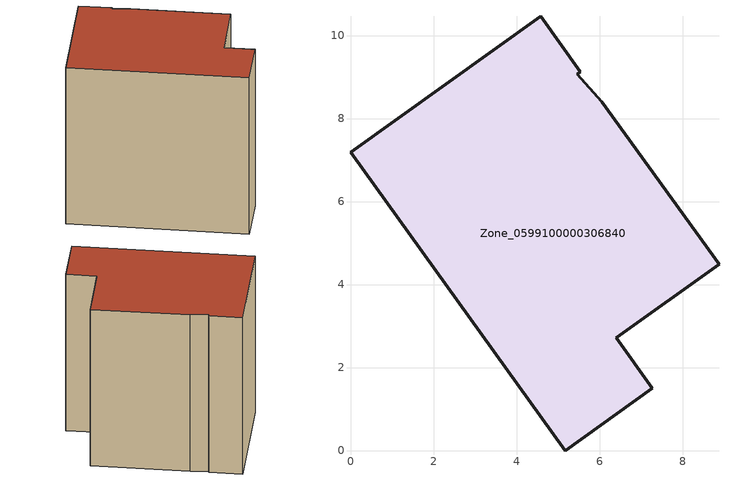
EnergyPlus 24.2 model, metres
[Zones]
Zone_0599100000306840
 floor ground (C_G): 5.54,9.13 5.46,9.07 6.06,8.41 8.88,4.49 6.4,2.72 7.27,1.5 5.17,0 0,7.19 4.58,10.46 z0
 wall outside (C_F): 5.17,0 7.27,1.5 6.4,2.72 8.88,4.49 6.06,8.41 5.46,9.07 5.54,9.13 4.58,10.46 0,7.19 5.17,0 z0:8.85
 roof outside (C_R): 5.54,9.13 4.58,10.46 0,7.19 5.17,0 7.27,1.5 6.4,2.72 8.88,4.49 6.06,8.41 5.46,9.07 z8.85
[BUILDING]
Pand.0599100000306840: North Axis=0; Terrain=City; Loads Convergence Tolerance Value=0.04; Temperature Convergence Tolerance Value=0.4; Solar Distribution=FullExterior; Maximum Number of Warmup Days=25; Minimum Number of Warmup Days=1
[Site:Location]
Rotterdam.The.Hague.AP_ZH_NLD Design_Conditions: Latitude=51.96; Longitude=4.45; Time Zone=1; Elevation=-4.5
[SITE:GROUNDTEMPERATURE:BUILDINGSURFACE]
18, 18, 18, 18, 18, 18, 18, 18, 18, 18, 18, 18
[MATERIAL] Thermal Absorptance=0.9; Solar Absorptance=0.7; Visible Absorptance=0.7
Name | Roughness | Thickness | Conductivity | Density | Specific Heat
G.TI.1975-1991 | MediumSmooth | 0.15 | 0.288461 | 540 | 1210
F.TI.1975-1991 | Rough | 0.3 | 0.230769 | 1920 | 840
R.TI.1975-1991 | MediumRough | 0.2 | 0.153846 | 1500 | 1000
[CONSTRUCTION]
C_G: G.TI.1975-1991
C_F: F.TI.1975-1991
C_R: R.TI.1975-1991
[ZONE]
Zone_0599100000306840: Type=1; Multiplier=1; Ceiling Height=Autocalculate; Volume=Autocalculate; Floor Area=autocalculate; Part of Total Floor Area=Yes
[ZONEINFILTRATION:DESIGNFLOWRATE]
Infil_Zone_0599100000306840: Zone or ZoneList or Space or SpaceList=Zone_0599100000306840; Schedule=AlwaysOn; Design Flow Rate Calculation Method=Flow/Area; Flow Rate per Floor Area=0.003; Constant Term Coefficient=1; Temperature Term Coefficient=0; Velocity Term Coefficient=0; Velocity Squared Term Coefficient=0
[HVACTEMPLATE:ZONE:IDEALLOADSAIRSYSTEM]
Zone_0599100000306840: Maximum Heating Supply Air Temperature=50; Minimum Cooling Supply Air Temperature=13; Maximum Heating Supply Air Humidity Ratio=0.0156; Minimum Cooling Supply Air Humidity Ratio=0.0077; Heating Limit=NoLimit; Cooling Limit=NoLimit; Dehumidification Control Type=ConstantSensibleHeatRatio; Cooling Sensible Heat Ratio=0.7; Dehumidification Setpoint=60; Humidification Control Type=None; Humidification Setpoint=30; Outdoor Air Method=None; Outdoor Air Flow Rate per Person=0.00944; Outdoor Air Flow Rate per Zone Floor Area=0; Outdoor Air Flow Rate per Zone=0; Demand Controlled Ventilation Type=None; Outdoor Air Economizer Type=NoEconomizer; Heat Recovery Type=None; Sensible Heat Recovery Effectiveness=0.7; Latent Heat Recovery Effectiveness=0.65
[ZONECONTROL:THERMOSTAT]
ThermostatControl_Zone_0599100000306840: Zone or ZoneList=Zone_0599100000306840; Control Type Schedule=DualSetpointControlType; Control 1=Thermostat_Zone_0599100000306840; Temperature Difference Between Cutout And Setpoint=0
[THERMOSTATSETPOINT:DUALSETPOINT]
Thermostat_Zone_0599100000306840: Heating Setpoint Temperature Schedule=HeatingSetpoint_Zone_0599100000306840; Cooling Setpoint Temperature Schedule=CoolingSetpoint_Zone_0599100000306840
[SCHEDULE:COMPACT]
HeatingSetpoint_Zone_0599100000306840: Through: 12/31, For: AllDays, Until: 24:00, 21
CoolingSetpoint_Zone_0599100000306840: Through: 12/31, For: AllDays, Until: 24:00, 24
DualSetpointControlType: Through: 12/31, For: AllDays, Until: 24:00, 4
AlwaysOn: Through: 12/31, For: AllDays, Until: 24:00, 1
